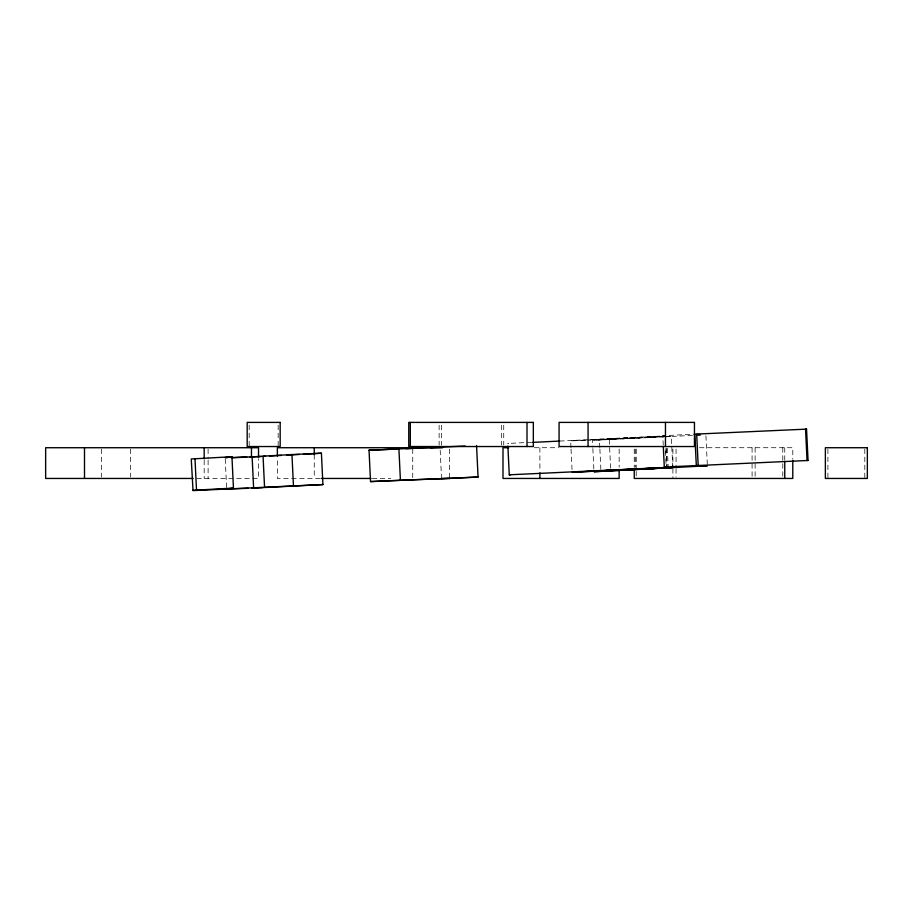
<?xml version="1.0" encoding="UTF-8"?>
<svg xmlns="http://www.w3.org/2000/svg" width="913" height="913" viewBox="0 0 913 913"><rect width="100%" height="100%" fill="white"/><g stroke="black" fill="none" stroke-linecap="round" stroke-linejoin="round"><path stroke-width="0.68" stroke-dasharray="4.57 3.42" d="M672.79 467.547L671.283 436.197L667.86 436.46M599.818 447.667L599.43 439.484L633.599 437.704M665.246 436.334L657.508 436.791M570.979 447.701L570.648 440.888L586.979 439.929M666.604 436.54L592.469 440.374L592.799 447.199M692.442 435.364L665.463 436.813M589.627 439.792L664.082 436.152M649.577 437.201L671.283 436.197M664.048 436.893L592.469 440.374M663.237 445.247L662.781 435.706L694.804 434.166M531.788 442.291L507.765 443.444L508.769 443.535M559.658 441.07L664.653 435.866L662.781 435.706M638.94 437.715L587.55 440.249M630.21 438.251L653.263 437.122M620.908 438.594L599.43 439.484M644.475 437.179L663.123 436.368M586.135 440.306L570.648 440.888M534.208 447.724L558.79 447.724M699.438 447.724L792.792 447.724L792.792 458.897M196.74 478.446L258.527 478.446L258.527 458.897M320.155 478.446L277.369 478.446L277.369 457.493M372.276 478.446L390.867 478.446M705.932 435.809L707.381 465.79M667.3 448.294L668.225 467.388M666.25 448.215L667.175 467.296M665.839 448.603L666.764 467.684M665.383 450.862L666.17 467.216M609.256 439.667L610.763 471.017M599.887 449.025L600.868 469.476M592.857 448.557L593.975 471.724M571.047 449.059L572.097 470.868M440.192 450.223L441.504 477.488M225.237 458.999L226.686 488.98M864.805 449.116L864.805 478.446M827.908 449.116L827.908 478.446M784.746 447.724L784.746 460.289M782.783 447.724L782.783 478.446M755.119 447.724L755.119 478.446M752.084 447.724L752.084 478.446M676.054 449.116L676.054 467.273M676.054 468.666L676.054 477.054M672.915 449.116L672.915 467.273M672.915 468.666L672.915 478.446M636.224 449.116L636.224 470.069M636.224 471.462L636.224 477.054M635.243 449.116L635.243 467.273M634.261 449.116L634.261 467.273M619.151 449.116L619.151 467.273M539.891 447.724L539.891 471.462M503.736 425.241L503.736 445.122M501.34 425.241L501.34 445.122M449.63 449.116L449.63 478.446M441.595 425.241L441.595 445.122M439.13 425.241L439.13 445.122M412.744 449.116L412.744 478.446M314.255 454.708L314.255 478.446M278.168 425.241L278.168 446.537M249.181 425.241L249.181 446.537M208.107 449.116L208.107 458.897M208.107 460.289L208.107 478.446M204.181 460.289L204.181 478.446M130.605 449.116L130.605 477.054M101.571 449.116L101.571 477.054"/><path stroke-width="1.37" d="M322.917 484.563L264.565 487.519L263.058 456.169L291.955 454.548L321.41 453.213L322.917 484.563L193.02 490.601L191.262 458.977L231.948 456.728L233.454 488.078L226.686 488.98L248.268 488.307M192.769 490.327L233.454 488.078M231.948 456.728L225.169 457.63L227.394 457.63M697.794 435.045L700.476 434.885M321.41 453.213L303.47 454.252M659.015 468.141L666.764 467.684L645.993 468.529M299.224 454.48L286.91 455.131M651.083 468.552L672.79 467.547L593.975 471.724L707.381 465.79L699.187 465.744M476.563 445.692L478.07 477.043L441.572 478.846A467.65 1.735 -2.8 0 0 394.439 480.569L370.541 481.585L369.035 450.223L465.196 446.023M281.387 455.416L269.438 456.021M442.873 447.359L440.066 447.496A467.65 1.735 -2.8 0 0 430.651 447.769M370.541 481.585L478.07 477.043M532.793 442.371L559.658 441.07M696.311 465.516L694.804 434.166L806.544 429.133L808.051 460.483L664.299 467.057L663.306 446.617M232.073 457.801L265.523 456.215M250.094 456.957L261.609 456.409M507.89 446.172L509.271 474.806L668.225 467.388L572.166 472.238L640.458 469.077M635.106 469.054L600.937 470.834L622.426 469.944M631.716 469.602L654.769 468.472M251.611 488.318L263.115 487.759M246.761 456.957L231.297 457.55M369.035 450.223L392.932 449.219A467.65 1.735 -2.8 0 1 398.913 448.968M442.543 447.724L277.369 447.724L277.369 456.101M508.678 447.724L502.995 447.724L502.995 478.446L619.151 478.446L619.151 470.069M193.168 478.446L45.65 478.446L45.65 447.724L258.527 447.724L258.527 457.493M321.319 478.446L370.929 478.446M441.116 478.446L449.63 478.446M806.544 429.133L805.54 429.053L807.046 460.403L808.051 460.483M697.68 434.394L699.78 434.565M664.299 467.057L666.17 467.216M509.271 474.806L510.276 474.886M696.676 434.314L698.183 465.664M398.901 448.717L400.408 480.067M291.955 454.548L293.461 485.899M252.114 456.705L253.62 488.056M194.983 458.497L196.5 489.847M792.792 460.289L792.792 478.446L634.261 478.446L634.261 470.069M784.746 461.681L784.746 478.446M665.463 422.399L665.463 446.537M588.063 422.399L588.063 446.537M539.891 472.854L539.891 478.446M527.006 422.399L527.006 446.537M410.302 422.399L410.302 446.537M314.255 447.724L314.255 454.708M251.463 447.724L251.463 457.493M204.181 447.724L204.181 458.897M84.498 447.724L84.498 478.446M405.92 448.694A467.65 1.735 -2.8 0 1 420.71 448.123M280.177 422.399L247.183 422.399L247.183 446.537L280.177 446.537L280.177 422.399M533.329 422.399L408.762 422.399L408.762 446.537L533.329 446.537L533.329 422.399M694.451 422.399L559.076 422.399L559.076 446.537L694.451 446.537L694.451 422.399M867.35 447.724L825.363 447.724L825.363 478.446L867.35 478.446L867.35 447.724"/></g></svg>
